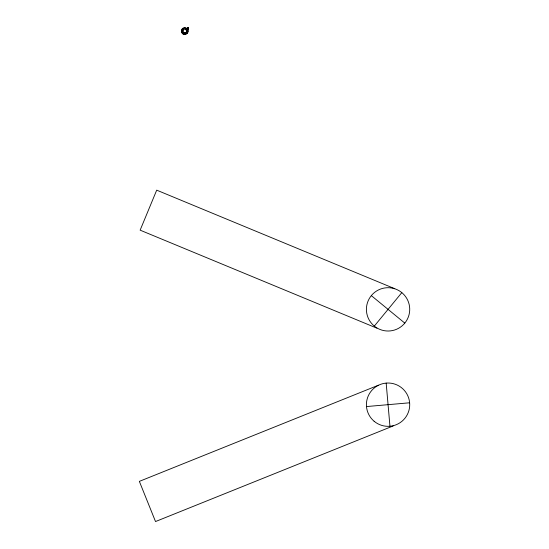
<?xml version="1.0" encoding="UTF-8"?>
<svg xmlns="http://www.w3.org/2000/svg" width="549" height="549" viewBox="0 0 549 549"><rect width="100%" height="100%" fill="white"/><g stroke="black" fill="none" stroke-linecap="round" stroke-linejoin="round"><path stroke-width="0.82" d="M374.315 326.099A21.665 21.665 0 0 0 409.437 312.903A21.665 21.665 0 0 0 380.443 289.083A21.665 21.665 0 0 0 374.315 326.099L401.813 292.624M187.765 28.157L188.307 28.157L188.307 27.615L187.765 27.615L187.765 28.157L188.307 28.157M188.17 28.02L188.307 27.615M187.765 29.022L188.307 29.022L188.307 28.479L187.765 28.479L187.765 29.022L188.307 29.022M188.17 28.884L188.307 28.479M183.764 29.399A1.921 1.921 0 0 0 183.764 32.727A1.921 1.921 0 0 0 186.653 31.06A1.921 1.921 0 0 0 183.764 29.399L182.872 30.566L183.064 32.027A1.921 1.915 37.5 0 0 184.231 32.919L185.226 32.919A1.921 1.915 -37.5 0 0 186.392 32.027L186.585 30.566L185.686 29.399M186.241 33.688L184.725 34.093L183.208 33.688A3.033 3.033 0 0 1 183.208 28.438A3.033 3.033 0 0 1 187.758 31.06A3.033 3.033 0 0 1 183.208 33.688M378.391 385.233L139.357 481.377L155.518 521.55L393.249 425.928M366.485 406.562L409.643 402.788M187.765 27.615L188.17 27.745M187.765 28.479L188.17 28.617M394.758 288.705L156.705 190.153L140.139 230.161L376.895 328.172M371.323 295.616L404.805 323.114M386.173 383.099L389.955 426.257M187.978 28.006L188.314 28.301L187.978 28.006M188.005 28.521L187.607 28.507L188.005 28.521M186.989 28.795L186.372 29.42A2.326 2.326 0 0 1 186.372 32.707L186.989 33.331A3.205 3.205 0 0 0 186.989 28.795M188.472 27.45L187.6 27.45L187.6 29.186L188.472 29.186L188.472 27.45M374.137 421.268A21.665 21.665 0 0 0 409.396 408.435A21.665 21.665 0 0 0 380.656 384.321A21.665 21.665 0 0 0 374.137 421.268M183.037 33.99A3.376 3.376 0 0 0 188.108 31.06A3.376 3.376 0 0 0 183.037 28.136A3.376 3.376 0 0 0 183.037 33.99"/></g></svg>
